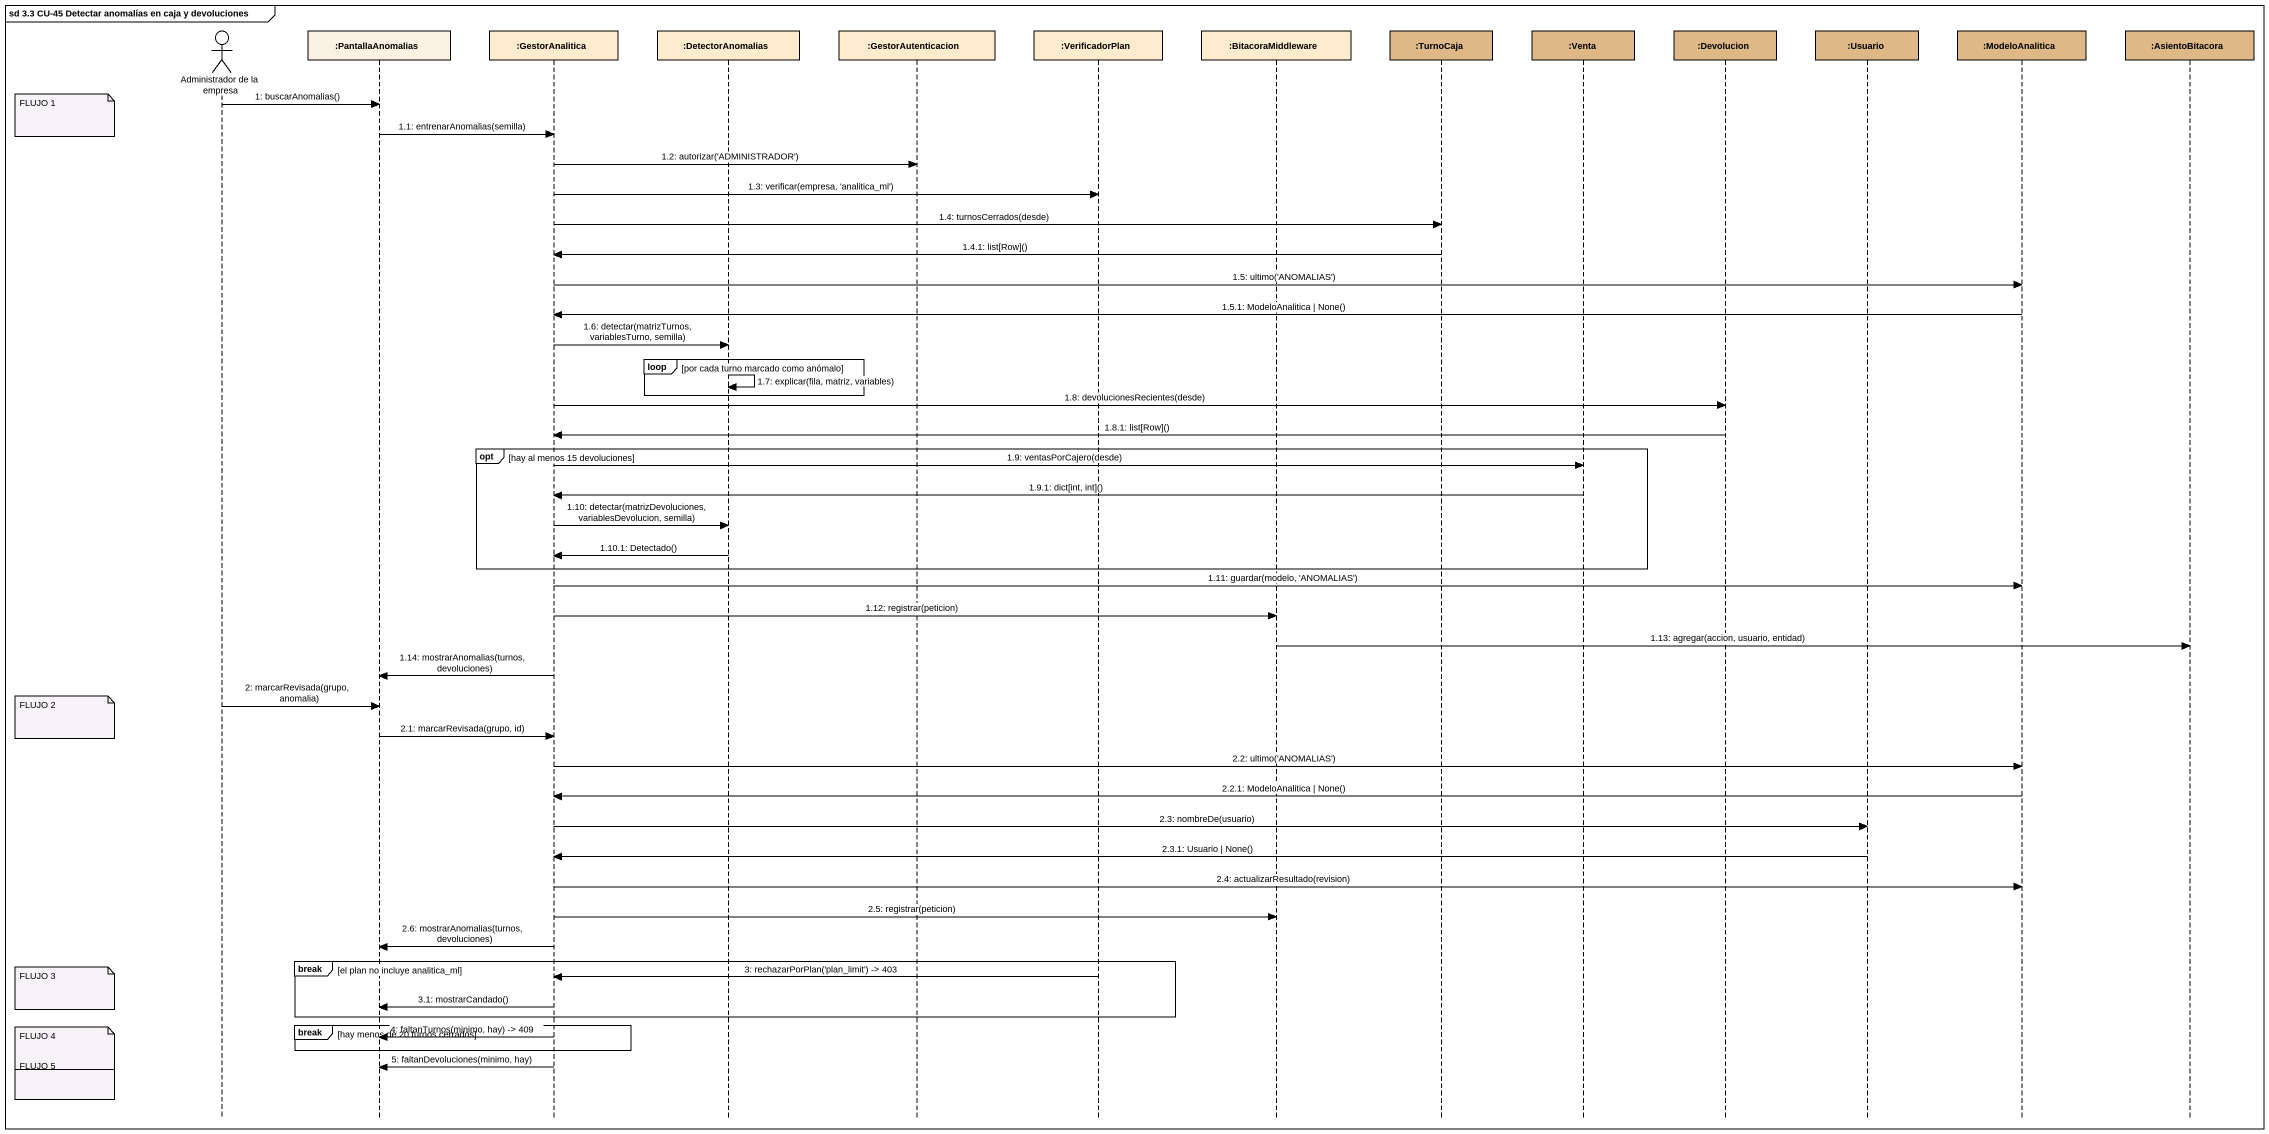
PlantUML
@startuml
mainframe sd 3.3 CU-45 Detectar anomalías en caja y devoluciones
hide footbox
actor "Administrador de la empresa" as Administrador_de_la_empresa
participant ":PantallaAnomalias" as PantallaAnomalias
participant ":GestorAnalitica" as GestorAnalitica #FFEBCD
participant ":DetectorAnomalias" as DetectorAnomalias #FFEBCD
participant ":GestorAutenticacion" as GestorAutenticacion #FFEBCD
participant ":VerificadorPlan" as VerificadorPlan #FFEBCD
participant ":BitacoraMiddleware" as BitacoraMiddleware #FFEBCD
participant ":TurnoCaja" as TurnoCaja #DEB887
participant ":Venta" as Venta #DEB887
participant ":Devolucion" as Devolucion #DEB887
participant ":Usuario" as Usuario #DEB887
participant ":ModeloAnalitica" as ModeloAnalitica #DEB887
participant ":AsientoBitacora" as AsientoBitacora #DEB887

Administrador_de_la_empresa -> PantallaAnomalias : 1: buscarAnomalias()
note left of Administrador_de_la_empresa : FLUJO 1
PantallaAnomalias -> GestorAnalitica : 1.1: entrenarAnomalias(semilla)
GestorAnalitica -> GestorAutenticacion : 1.2: autorizar('ADMINISTRADOR')
GestorAnalitica -> VerificadorPlan : 1.3: verificar(empresa, 'analitica_ml')
GestorAnalitica -> TurnoCaja : 1.4: turnosCerrados(desde)
TurnoCaja -> GestorAnalitica : 1.4.1: list[Row]()
GestorAnalitica -> ModeloAnalitica : 1.5: ultimo('ANOMALIAS')
ModeloAnalitica -> GestorAnalitica : 1.5.1: ModeloAnalitica | None()
GestorAnalitica -> DetectorAnomalias : 1.6: detectar(matrizTurnos, variablesTurno, semilla)
loop por cada turno marcado como anómalo
  DetectorAnomalias -> DetectorAnomalias : 1.7: explicar(fila, matriz, variables)
end
GestorAnalitica -> Devolucion : 1.8: devolucionesRecientes(desde)
Devolucion -> GestorAnalitica : 1.8.1: list[Row]()
opt hay al menos 15 devoluciones
  GestorAnalitica -> Venta : 1.9: ventasPorCajero(desde)
  Venta -> GestorAnalitica : 1.9.1: dict[int, int]()
  GestorAnalitica -> DetectorAnomalias : 1.10: detectar(matrizDevoluciones, variablesDevolucion, semilla)
  DetectorAnomalias -> GestorAnalitica : 1.10.1: Detectado()
end
GestorAnalitica -> ModeloAnalitica : 1.11: guardar(modelo, 'ANOMALIAS')
GestorAnalitica -> BitacoraMiddleware : 1.12: registrar(peticion)
BitacoraMiddleware -> AsientoBitacora : 1.13: agregar(accion, usuario, entidad)
GestorAnalitica -> PantallaAnomalias : 1.14: mostrarAnomalias(turnos, devoluciones)
Administrador_de_la_empresa -> PantallaAnomalias : 2: marcarRevisada(grupo, anomalia)
note left of Administrador_de_la_empresa : FLUJO 2
PantallaAnomalias -> GestorAnalitica : 2.1: marcarRevisada(grupo, id)
GestorAnalitica -> ModeloAnalitica : 2.2: ultimo('ANOMALIAS')
ModeloAnalitica -> GestorAnalitica : 2.2.1: ModeloAnalitica | None()
GestorAnalitica -> Usuario : 2.3: nombreDe(usuario)
Usuario -> GestorAnalitica : 2.3.1: Usuario | None()
GestorAnalitica -> ModeloAnalitica : 2.4: actualizarResultado(revision)
GestorAnalitica -> BitacoraMiddleware : 2.5: registrar(peticion)
GestorAnalitica -> PantallaAnomalias : 2.6: mostrarAnomalias(turnos, devoluciones)
break el plan no incluye analitica_ml
  VerificadorPlan -> GestorAnalitica : 3: rechazarPorPlan('plan_limit') -> 403
  note left of Administrador_de_la_empresa : FLUJO 3
  GestorAnalitica -> PantallaAnomalias : 3.1: mostrarCandado()
end
break hay menos de 20 turnos cerrados
  GestorAnalitica -> PantallaAnomalias : 4: faltanTurnos(minimo, hay) -> 409
  note left of Administrador_de_la_empresa : FLUJO 4
end
GestorAnalitica -> PantallaAnomalias : 5: faltanDevoluciones(minimo, hay)
note left of Administrador_de_la_empresa : FLUJO 5
@enduml
